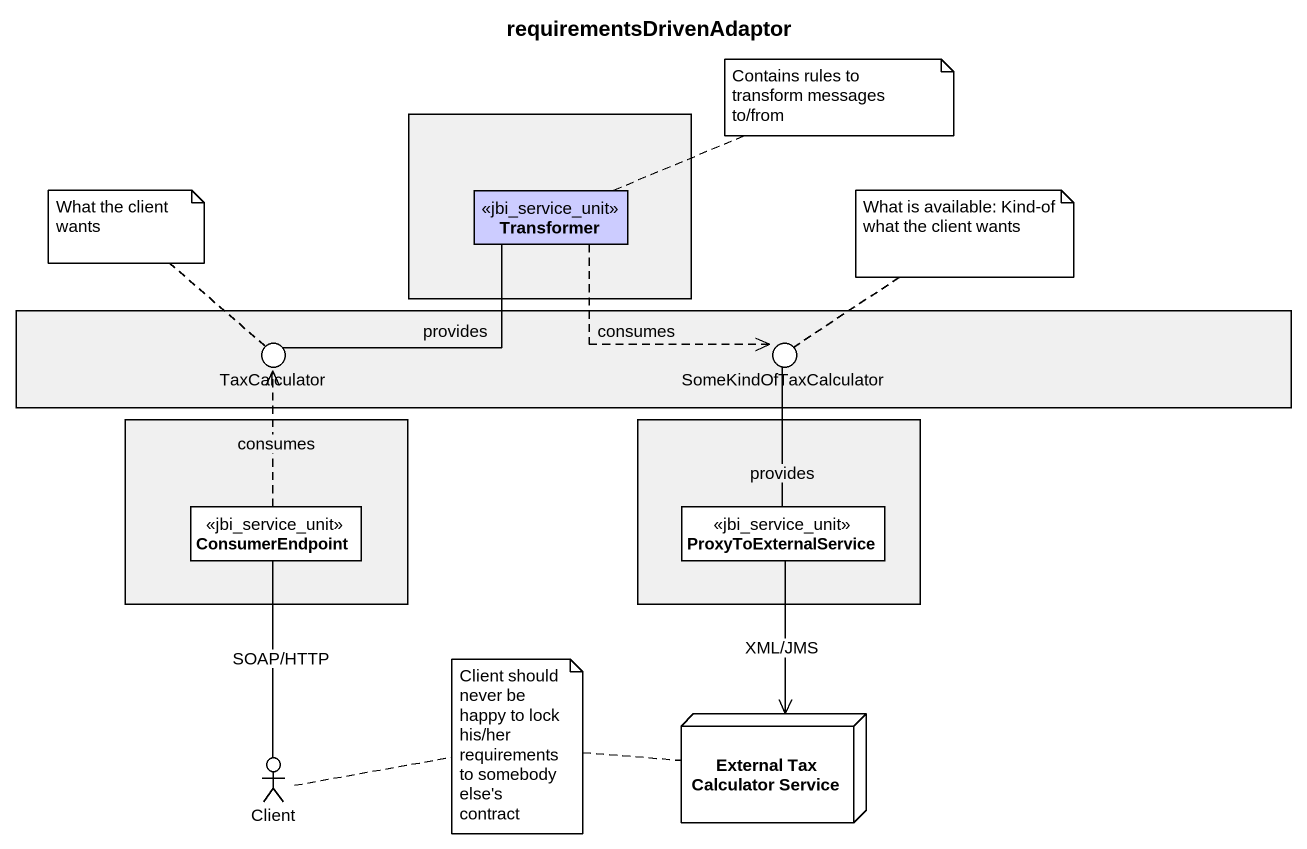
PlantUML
@startuml
title requirementsDrivenAdaptor
allowmixing
hide circle
hide empty members
rectangle " " as rectangle1 #F0F0F0 {
  class Transformer <<jbi_service_unit>> #CCCCFF
}
rectangle " " as rectangle2 #F0F0F0
() TaxCalculator
() SomeKindOfTaxCalculator
rectangle " " as rectangle3 #F0F0F0 {
  class ConsumerEndpoint <<jbi_service_unit>>
}
rectangle " " as rectangle4 #F0F0F0 {
  class ProxyToExternalService <<jbi_service_unit>>
}
actor Client
node "External Tax Calculator Service" as External_Tax_Calculator
rectangle2 -left- TaxCalculator
rectangle2 -right- SomeKindOfTaxCalculator
Transformer -left- TaxCalculator : provides
Transformer .right.> SomeKindOfTaxCalculator : consumes
ConsumerEndpoint .up.> TaxCalculator : consumes
ProxyToExternalService -up- SomeKindOfTaxCalculator : provides
ProxyToExternalService --> External_Tax_Calculator : XML/JMS
Client -up- ConsumerEndpoint : SOAP/HTTP
note right of Transformer : Contains rules to transform messages to/from
note top of TaxCalculator : What the client wants
note top of SomeKindOfTaxCalculator : What is available: Kind-of what the client wants
note as N4
  Client should never be happy to lock his/her requirements to somebody else's contract
end note
N4 .. Client
N4 .. External_Tax_Calculator
@enduml
